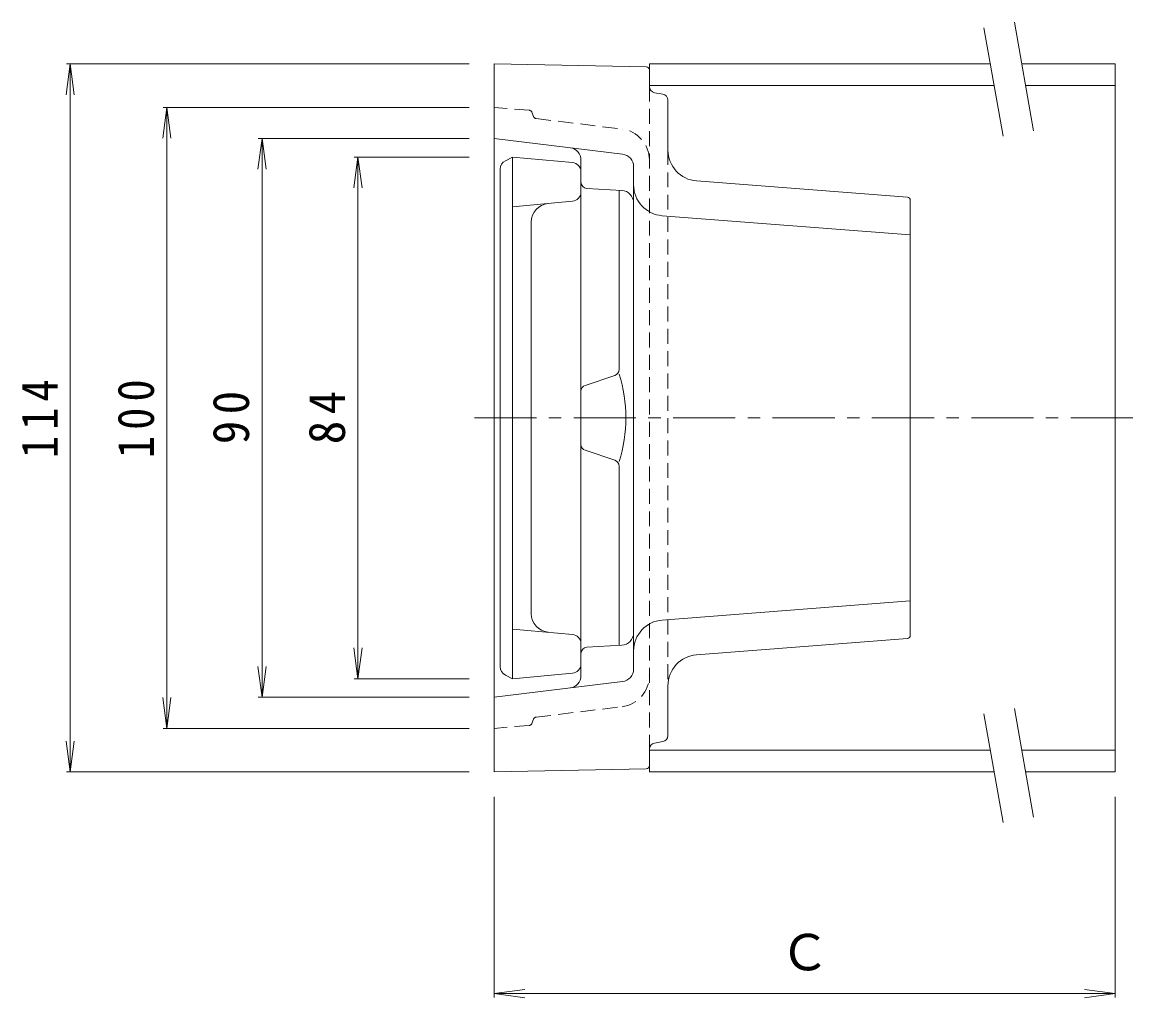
# Model space of a CAD drawing. Units: millimetres, scale not verified. Extents: x -349 to 349, y -275 to 220.
# Drawn here: x 77.1 to 256.5, y 63 to 220.1 of the extents above; entities that cross this region are included whole.
import ezdxf
from ezdxf.enums import TextEntityAlignment as Align

# ---------------------------------------------------------------- set-up
doc = ezdxf.new("R2010")
doc.units = ezdxf.units.MM
doc.header["$LTSCALE"] = 2
doc.linetypes.add('CHAIN1', pattern=[8, 5, -1, 1, -1])
doc.linetypes.add('DASHED1', pattern=[1.8, 1.2, -0.6])
for name, color, linetype, lineweight in [('0-0_通り芯', 3, 'Continuous', 9), ('0-2_仕上', 6, 'Continuous', 9), ('0-3_建具', 4, 'Continuous', 9), ('0-4_その他', 7, 'Continuous', 9)]:
    doc.layers.add(name, color=color, linetype=linetype, lineweight=lineweight)
doc.styles.add('ＭＳ ゴシック', font='')
doc.styles.get('ＭＳ ゴシック').set_extended_font_data('MS Gothic')

msp = doc.modelspace()

# ---------------------------------------------------------------- linework, layer by layer
at = {"layer": '0-0_通り芯'}
for p, q in [((177.566, 212.904), (153.056, 213.394)), ((153.056, 213.394), (153.056, 99.394)), ((178.056, 209.741), (178.056, 212.404)), ((178.892, 208.755), (180.221, 208.533)), ((181.056, 207.547), (181.056, 199.524)), ((173.762, 198.852), (153.056, 201.394)), ((167.056, 194.337), (167.056, 197.906)), ((175.518, 196.867), (175.518, 115.921)), ((219.595, 191.93), (185.673, 194.539)), ((173.634, 193.01), (167.998, 193.339)), ((173.201, 164.162), (173.201, 193.035)), ((220.056, 121.357), (220.056, 191.431)), ((180.134, 188.947), (220.056, 185.876)), ((172.517, 163.214), (167.74, 161.622)), ((167.056, 152.115), (167.056, 160.673)), ((172.517, 149.574), (167.74, 151.166)), ((173.201, 148.625), (173.201, 119.752)), ((180.134, 123.841), (220.056, 126.912)), ((219.595, 120.858), (185.673, 118.249)), ((167.056, 118.451), (167.056, 114.882)), ((173.634, 119.778), (167.998, 119.449)), ((173.762, 113.936), (153.056, 111.394)), ((181.056, 105.241), (181.056, 113.264)), ((178.892, 104.033), (180.221, 104.255)), ((178.056, 103.047), (178.056, 100.384)), ((177.566, 99.884), (153.056, 99.394))]:
    msp.add_line(p, q, dxfattribs=at)
at = {"layer": '0-0_通り芯', "linetype": 'DASHED1'}
for p, q in [((178.056, 209.741), (178.056, 103.047)), ((158.738, 205.921), (153.056, 206.394)), ((159.166, 205.594), (159.413, 204.918)), ((159.821, 204.593), (173.666, 202.894)), ((181.056, 199.524), (181.056, 113.264)), ((159.821, 108.195), (173.666, 109.894)), ((159.166, 107.194), (159.413, 107.87)), ((158.738, 106.867), (153.056, 106.394))]:
    msp.add_line(p, q, dxfattribs=at)
at = {"layer": '0-0_通り芯', "linetype": 'CHAIN1'}
msp.add_line((149.89, 156.394), (256.51, 156.394), dxfattribs=at)
at = {"layer": '0-0_通り芯'}
for centre, radius, start, end in [((177.556, 212.404), 0.5, 0, 88.85497), ((179.056, 209.741), 1, 180, 260.53767), ((180.056, 207.547), 1, 0, 80.53702), ((165.056, 197.906), 2, 0, 83.00008), ((186.056, 199.524), 5, 180, 265.60143), ((173.518, 196.867), 2, 0, 82.99983), ((168.056, 194.337), 1, 180, 266.66057), ((180.518, 193.932), 5, 180, 265.60143), ((173.518, 191.014), 2, 0, 86.66118), ((219.556, 191.431), 0.5, 0, 85.60068), ((172.201, 164.162), 1, 288.42238, 0), ((150.728, 156.394), 23.552, 342.58881, 17.41119), ((168.056, 160.673), 1, 108.42059, 180), ((168.056, 152.115), 1, 180, 251.57941), ((172.201, 148.625), 1, 0, 71.57762), ((180.518, 118.856), 5, 94.39857, 180), ((173.518, 121.774), 2, 273.33882, 0), ((219.556, 121.357), 0.5, 274.39932, 0), ((168.056, 118.451), 1, 93.33943, 180), ((186.056, 113.264), 5, 94.39857, 180), ((165.056, 114.882), 2, 276.99992, 0), ((173.518, 115.921), 2, 277.00017, 0), ((180.056, 105.241), 1, 279.46298, 0), ((179.056, 103.047), 1, 99.46233, 180), ((177.556, 100.384), 0.5, 271.14503, 0)]:
    msp.add_arc(centre, radius, start, end, dxfattribs=at)
at = {"layer": '0-0_通り芯', "linetype": 'DASHED1'}
for centre, radius, start, end in [((158.696, 205.422), 0.5, 20.07355, 85.23436), ((159.883, 205.09), 0.5, 200.07355, 262.99733), ((173.056, 197.931), 5, 0, 82.99973), ((173.056, 114.857), 5, 277.00027, 0), ((159.883, 107.698), 0.5, 97.00267, 159.92645), ((158.696, 107.366), 0.5, 274.76564, 339.92645)]:
    msp.add_arc(centre, radius, start, end, dxfattribs=at)
at = {"layer": '0-2_仕上'}
for p, q in [((154.885, 197.809), (156.056, 198.394)), ((154.056, 196.467), (154.056, 156.394)), ((167.056, 116.764), (167.056, 196.024)), ((156.056, 190.394), (165.692, 191.27)), ((159.056, 187.927), (159.056, 156.394)), ((154.056, 116.321), (154.056, 156.394)), ((159.056, 124.861), (159.056, 156.394)), ((156.056, 122.394), (165.692, 121.518)), ((154.885, 114.979), (156.056, 114.394))]:
    msp.add_line(p, q, dxfattribs=at)
for points in [[(165.692, 197.518), (156.056, 198.394), (156.056, 156.394)], [(165.692, 115.27), (156.056, 114.394), (156.056, 156.394)]]:
    msp.add_lwpolyline(points, dxfattribs=at)
for centre, radius, start, end in [((155.556, 196.467), 1.5, 116.56569, 180), ((165.556, 196.024), 1.5, 0, 84.80498), ((165.556, 192.764), 1.5, 275.19507, 0), ((162.056, 187.927), 3, 95.19458, 180), ((162.056, 124.861), 3, 180, 264.80542), ((165.556, 120.024), 1.5, 0, 84.80493), ((165.556, 116.764), 1.5, 275.19502, 0), ((155.556, 116.321), 1.5, 180, 243.43431)]:
    msp.add_arc(centre, radius, start, end, dxfattribs=at)
at = {"layer": '0-3_建具', "color": 7}
for p, q in [((231.911, 219.226), (234.996, 201.729)), ((236.835, 220.094), (239.92, 202.597)), ((236.835, 109.594), (239.92, 92.097)), ((231.911, 108.726), (234.996, 91.229))]:
    msp.add_line(p, q, dxfattribs=at)
at = {"layer": '0-3_建具'}
for p, q in [((178.056, 209.894), (178.056, 213.394)), ((178.056, 213.394), (232.939, 213.394)), ((238.016, 213.394), (253.056, 213.394)), ((253.056, 99.394), (253.056, 213.394)), ((178.056, 209.894), (233.556, 209.894)), ((238.633, 209.894), (253.056, 209.894)), ((178.056, 99.394), (178.056, 102.894)), ((178.056, 102.894), (232.939, 102.894)), ((238.016, 102.894), (253.056, 102.894)), ((178.056, 99.394), (233.556, 99.394)), ((238.633, 99.394), (253.056, 99.394))]:
    msp.add_line(p, q, dxfattribs=at)
at = {"layer": '0-4_その他'}
for p, q in [((84.817, 213.394), (84.164, 208.437)), ((84.217, 213.394), (149.056, 213.394)), ((84.817, 99.394), (84.817, 213.394)), ((84.817, 213.394), (85.469, 208.437)), ((100.404, 206.394), (99.751, 201.437)), ((99.804, 206.394), (149.056, 206.394)), ((100.404, 106.394), (100.404, 206.394)), ((100.404, 206.394), (101.056, 201.437)), ((115.71, 201.394), (115.058, 196.437)), ((115.11, 201.394), (149.056, 201.394)), ((115.71, 111.394), (115.71, 201.394)), ((115.71, 201.394), (116.363, 196.437)), ((131.157, 198.394), (130.504, 193.437)), ((130.557, 198.394), (149.056, 198.394)), ((131.157, 114.394), (131.157, 198.394)), ((131.157, 198.394), (131.81, 193.437)), ((131.157, 114.394), (130.504, 119.351)), ((131.157, 114.394), (131.81, 119.351)), ((115.71, 111.394), (115.058, 116.351)), ((115.71, 111.394), (116.363, 116.351)), ((130.557, 114.394), (149.056, 114.394)), ((100.404, 106.394), (99.751, 111.351)), ((100.404, 106.394), (101.056, 111.351)), ((115.11, 111.394), (149.056, 111.394)), ((99.804, 106.394), (149.056, 106.394)), ((84.817, 99.394), (84.164, 104.351)), ((84.817, 99.394), (85.469, 104.351)), ((84.217, 99.394), (149.056, 99.394)), ((153.056, 63.073), (153.056, 95.394)), ((253.056, 63.073), (253.056, 95.394)), ((153.056, 63.673), (158.013, 64.326)), ((153.056, 63.673), (253.056, 63.673)), ((153.056, 63.673), (158.013, 63.02)), ((253.056, 63.673), (248.099, 64.326)), ((253.056, 63.673), (248.099, 63.02))]:
    msp.add_line(p, q, dxfattribs=at)

# ---------------------------------------------------------------- texts
at = {"layer": '0-4_その他', "color": 2, "style": 'ＭＳ ゴシック'}
msp.add_text('Ｃ', height=5.865, dxfattribs=at).set_placement((199.056, 65.673), align=Align.BOTTOM_LEFT)
at = {"layer": '0-4_その他', "color": 2, "char_height": 5.865, "attachment_point": 7, "rotation": 90, "style": 'ＭＳ ゴシック'}
for s, insert in [('\\T1.27;\\W0.9;114', (82.817, 149.894)), ('\\T1.27;\\W0.9;100', (98.404, 149.894)), ('\\T1.27;\\W0.95;90', (113.71, 152.144)), ('\\T1.27;\\W0.95;84', (129.157, 152.144))]:
    msp.add_mtext(s, dxfattribs=dict(at, insert=insert))

doc.saveas('drawing.dxf')
